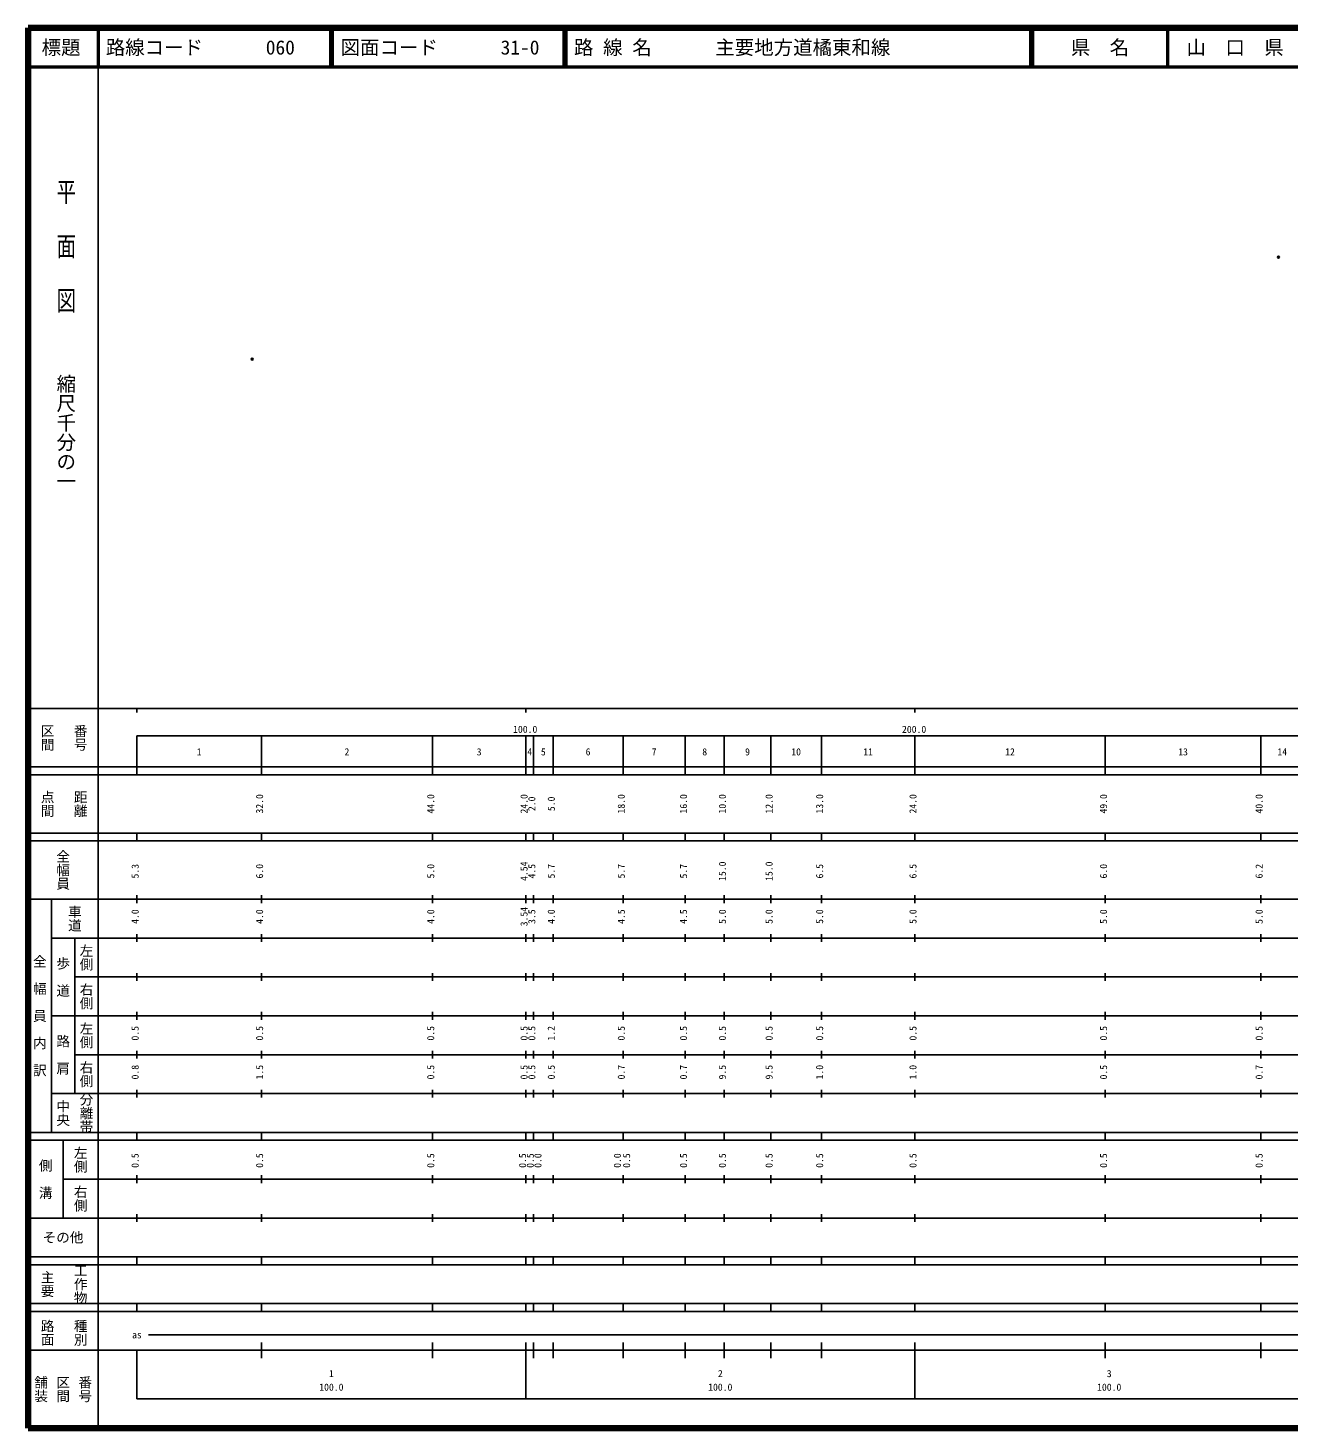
# Model space of a CAD drawing. Units: millimetres on the paper. Extents: x 40 to 680, y 20 to 380.
# Drawn here: x 40 to 364.2, y 20 to 380 of the extents above; entities that cross this region are included whole.
import ezdxf
from ezdxf.enums import TextEntityAlignment as Align

# ---------------------------------------------------------------- set-up
doc = ezdxf.new("R2010")
doc.units = ezdxf.units.MM
doc.header["$PDMODE"] = 32
doc.header["$PDSIZE"] = 0.5
doc.layers.add('M-OTRS', color=6, linetype='Continuous')
doc.layers.add('M-TTL-TXT', color=7, linetype='Continuous')
for name, color, linetype, lineweight in [('M-TTL', 2, 'Continuous', 140), ('M-TTL-BAND', 7, 'Continuous', 25), ('M-TTL-LINE', 7, 'Continuous', 50)]:
    doc.layers.add(name, color=color, linetype=linetype, lineweight=lineweight)
doc.styles.add('@ＭＳ ゴシック', font='')
doc.styles.add('ＭＳ ゴシック', font='')
doc.styles.get('@ＭＳ ゴシック').set_extended_font_data('@MS Gothic')
doc.styles.get('ＭＳ ゴシック').set_extended_font_data('MS Gothic')

msp = doc.modelspace()

# ---------------------------------------------------------------- linework, layer by layer
at = {"layer": 'M-OTRS'}
for p in [(361.52, 321.087), (97.667, 294.867)]:
    msp.add_point(p, dxfattribs=at)
at = {"layer": 'M-TTL'}
for p, q in [((40, 380), (40, 20)), ((680, 380), (40, 380)), ((40, 20), (680, 20))]:
    msp.add_line(p, q, dxfattribs=at)
at = {"layer": 'M-TTL-BAND'}
for p, q in [((58, 370), (58, 20)), ((40, 205), (579, 205)), ((68, 205), (68, 204)), ((168, 205), (168, 204)), ((268, 205), (268, 204)), ((68, 198), (579, 198)), ((68, 198), (68, 188)), ((100, 188), (100, 198)), ((144, 188), (144, 198)), ((168, 188), (168, 198)), ((170, 188), (170, 198)), ((175, 188), (175, 198)), ((193, 188), (193, 198)), ((209, 188), (209, 198)), ((219, 188), (219, 198)), ((231, 188), (231, 198)), ((244, 188), (244, 198)), ((268, 188), (268, 198)), ((317, 188), (317, 198)), ((357, 188), (357, 198)), ((40, 190), (579, 190)), ((40, 188), (579, 188)), ((40, 173), (579, 173)), ((68, 171), (68, 173)), ((100, 171), (100, 173)), ((144, 171), (144, 173)), ((168, 171), (168, 173)), ((170, 171), (170, 173)), ((175, 171), (175, 173)), ((193, 171), (193, 173)), ((209, 171), (209, 173)), ((219, 171), (219, 173)), ((231, 171), (231, 173)), ((244, 171), (244, 173)), ((268, 171), (268, 173)), ((317, 171), (317, 173)), ((357, 171), (357, 173)), ((40, 171), (579, 171)), ((40, 156), (579, 156)), ((46, 96), (46, 156)), ((68, 155), (68, 157)), ((100, 155), (100, 157)), ((144, 155), (144, 157)), ((168, 155), (168, 157)), ((170, 155), (170, 157)), ((175, 155), (175, 157)), ((193, 155), (193, 157)), ((209, 155), (209, 157)), ((219, 155), (219, 157)), ((231, 155), (231, 157)), ((244, 155), (244, 157)), ((268, 155), (268, 157)), ((317, 155), (317, 157)), ((357, 155), (357, 157)), ((46, 146), (579, 146)), ((52, 146), (52, 106)), ((68, 145), (68, 147)), ((100, 145), (100, 147)), ((144, 145), (144, 147)), ((168, 145), (168, 147)), ((170, 145), (170, 147)), ((175, 145), (175, 147)), ((193, 145), (193, 147)), ((209, 145), (209, 147)), ((219, 145), (219, 147)), ((231, 145), (231, 147)), ((244, 145), (244, 147)), ((268, 145), (268, 147)), ((317, 145), (317, 147)), ((357, 145), (357, 147)), ((68, 135), (68, 137)), ((100, 135), (100, 137)), ((144, 135), (144, 137)), ((168, 135), (168, 137)), ((170, 135), (170, 137)), ((175, 135), (175, 137)), ((193, 135), (193, 137)), ((209, 135), (209, 137)), ((219, 135), (219, 137)), ((231, 135), (231, 137)), ((244, 135), (244, 137)), ((268, 135), (268, 137)), ((317, 135), (317, 137)), ((357, 135), (357, 137)), ((52, 136), (579, 136)), ((46, 126), (579, 126)), ((68, 125), (68, 127)), ((100, 125), (100, 127)), ((144, 125), (144, 127)), ((168, 125), (168, 127)), ((170, 125), (170, 127)), ((175, 125), (175, 127)), ((193, 125), (193, 127)), ((209, 125), (209, 127)), ((219, 125), (219, 127)), ((231, 125), (231, 127)), ((244, 125), (244, 127)), ((268, 125), (268, 127)), ((317, 125), (317, 127)), ((357, 125), (357, 127)), ((52, 116), (579, 116)), ((68, 115), (68, 117)), ((100, 115), (100, 117)), ((144, 115), (144, 117)), ((168, 115), (168, 117)), ((170, 115), (170, 117)), ((175, 115), (175, 117)), ((193, 115), (193, 117)), ((209, 115), (209, 117)), ((219, 115), (219, 117)), ((231, 115), (231, 117)), ((244, 115), (244, 117)), ((268, 115), (268, 117)), ((317, 115), (317, 117)), ((357, 115), (357, 117)), ((46, 106), (579, 106)), ((68, 105), (68, 107)), ((100, 105), (100, 107)), ((144, 105), (144, 107)), ((168, 105), (168, 107)), ((170, 105), (170, 107)), ((175, 105), (175, 107)), ((193, 105), (193, 107)), ((209, 105), (209, 107)), ((219, 105), (219, 107)), ((231, 105), (231, 107)), ((244, 105), (244, 107)), ((268, 105), (268, 107)), ((317, 105), (317, 107)), ((357, 105), (357, 107)), ((40, 96), (579, 96)), ((40, 94), (579, 94)), ((49, 94), (49, 74)), ((68, 94), (68, 96)), ((100, 94), (100, 96)), ((144, 94), (144, 96)), ((168, 94), (168, 96)), ((170, 94), (170, 96)), ((175, 94), (175, 96)), ((193, 94), (193, 96)), ((209, 94), (209, 96)), ((219, 94), (219, 96)), ((231, 94), (231, 96)), ((244, 94), (244, 96)), ((268, 94), (268, 96)), ((317, 94), (317, 96)), ((357, 94), (357, 96)), ((49, 84), (579, 84)), ((68, 83), (68, 85)), ((100, 83), (100, 85)), ((144, 83), (144, 85)), ((168, 83), (168, 85)), ((170, 83), (170, 85)), ((175, 83), (175, 85)), ((193, 83), (193, 85)), ((209, 83), (209, 85)), ((219, 83), (219, 85)), ((231, 83), (231, 85)), ((244, 83), (244, 85)), ((268, 83), (268, 85)), ((317, 83), (317, 85)), ((357, 83), (357, 85)), ((40, 74), (579, 74)), ((68, 73), (68, 75)), ((100, 73), (100, 75)), ((144, 73), (144, 75)), ((168, 73), (168, 75)), ((170, 73), (170, 75)), ((175, 73), (175, 75)), ((193, 73), (193, 75)), ((209, 73), (209, 75)), ((219, 73), (219, 75)), ((231, 73), (231, 75)), ((244, 73), (244, 75)), ((268, 73), (268, 75)), ((317, 73), (317, 75)), ((357, 73), (357, 75)), ((40, 64), (579, 64)), ((40, 62), (579, 62)), ((68, 62), (68, 64)), ((100, 62), (100, 64)), ((144, 62), (144, 64)), ((168, 62), (168, 64)), ((170, 62), (170, 64)), ((175, 62), (175, 64)), ((193, 62), (193, 64)), ((209, 62), (209, 64)), ((219, 62), (219, 64)), ((231, 62), (231, 64)), ((244, 62), (244, 64)), ((268, 62), (268, 64)), ((317, 62), (317, 64)), ((357, 62), (357, 64)), ((40, 52), (579, 52)), ((68, 50), (68, 52)), ((100, 50), (100, 52)), ((144, 50), (144, 52)), ((168, 50), (168, 52)), ((170, 50), (170, 52)), ((175, 50), (175, 52)), ((193, 50), (193, 52)), ((209, 50), (209, 52)), ((219, 50), (219, 52)), ((231, 50), (231, 52)), ((244, 50), (244, 52)), ((268, 50), (268, 52)), ((317, 50), (317, 52)), ((357, 50), (357, 52)), ((40, 50), (579, 50)), ((71, 44), (565, 44)), ((40, 40), (579, 40)), ((68, 40), (68, 27.5)), ((100, 38), (100, 42)), ((144, 38), (144, 42)), ((168, 27.5), (168, 42)), ((170, 38), (170, 42)), ((175, 38), (175, 42)), ((193, 38), (193, 42)), ((209, 38), (209, 42)), ((219, 38), (219, 42)), ((231, 38), (231, 42)), ((244, 38), (244, 42)), ((268, 27.5), (268, 42)), ((317, 38), (317, 42)), ((357, 38), (357, 42)), ((68, 27.5), (579, 27.5))]:
    msp.add_line(p, q, dxfattribs=at)
at = {"layer": 'M-TTL-LINE'}
for p, q in [((58, 380), (58, 370)), ((117.75, 380), (117.75, 370)), ((118.25, 380), (118.25, 370)), ((177.75, 380), (177.75, 370)), ((178.25, 380), (178.25, 370)), ((297.75, 380), (297.75, 370)), ((298.25, 380), (298.25, 370)), ((333, 380), (333, 370)), ((40, 370), (680, 370))]:
    msp.add_line(p, q, dxfattribs=at)

# ---------------------------------------------------------------- texts
at = {"layer": 'M-TTL-BAND', "style": '@ＭＳ ゴシック', "width": 1.4}
msp.add_text('平  面  図', height=3.666, rotation=270, dxfattribs=at).set_placement((49.777, 306.475), align=Align.MIDDLE_RIGHT)
at = {"layer": 'M-TTL-BAND', "style": '@ＭＳ ゴシック'}
msp.add_text('縮尺千分の一', height=3.666, rotation=270, dxfattribs=at).set_placement((49.777, 261.03), align=Align.MIDDLE_RIGHT)
for s, p in [('区間', (45, 197.5)), ('番号', (53.5, 197.5)), ('点間', (45, 180.5)), ('距離', (53.5, 180.5)), ('全幅員', (49, 163.5)), ('車道', (52, 151)), ('左側', (55, 141)), ('全\u3000幅\u3000員\u3000内\u3000訳', (43, 126)), ('歩\u3000道', (49, 136)), ('右側', (55, 131)), ('左側', (55, 121)), ('路\u3000肩', (49, 116)), ('右側', (55, 111)), ('分離帯', (55, 101)), ('中央', (49, 101)), ('左側', (53.5, 89)), ('側\u3000溝', (44.5, 84)), ('右側', (53.5, 79)), ('工作物', (53.5, 57)), ('主要', (45, 57)), ('路面', (45, 44.5)), ('種別', (53.5, 44.5)), ('舗装', (43.333, 30)), ('区間', (49, 30)), ('番号', (54.667, 30))]:
    msp.add_text(s, height=2.566, rotation=270, dxfattribs=at).set_placement(p, align=Align.MIDDLE_CENTER)
at = {"layer": 'M-TTL-BAND', "style": 'ＭＳ ゴシック'}
for s, p in [('100.0', (167.844, 198.195)), ('200.0', (267.844, 198.195)), ('1', (84, 192.405)), ('2', (122, 192.405)), ('3', (156, 192.405)), ('4', (169, 192.405)), ('5', (172.5, 192.405)), ('6', (184, 192.405)), ('7', (201, 192.405)), ('8', (214, 192.405)), ('9', (225, 192.405)), ('10', (237.5, 192.405)), ('11', (256, 192.405)), ('12', (292.5, 192.405)), ('13', (337, 192.405)), ('14', (362.5, 192.405)), ('as', (68, 42.5)), ('1', (118, 32.523)), ('2', (218, 32.523)), ('3', (318, 32.523)), ('100.0', (118, 29.033)), ('100.0', (218, 29.033)), ('100.0', (318, 29.033))]:
    msp.add_text(s, height=1.833, dxfattribs=at).set_placement(p, align=Align.BOTTOM_CENTER)
for s, p in [('32.0', (101, 180.5)), ('44.0', (145, 180.5)), ('24.0', (169, 180.5)), ('2.0', (171, 180.5)), ('5.0', (176, 180.5)), ('18.0', (194, 180.5)), ('16.0', (210, 180.5)), ('10.0', (220, 180.5)), ('12.0', (232, 180.5)), ('13.0', (245, 180.5)), ('24.0', (269, 180.5)), ('49.0', (318, 180.5)), ('40.0', (358, 180.5)), ('5.3', (69, 163.174)), ('6.0', (101, 163.174)), ('5.0', (145, 163.174)), ('4.54', (169, 163.174)), ('4.5', (171, 163.174)), ('5.7', (176, 163.174)), ('5.7', (194, 163.174)), ('5.7', (210, 163.174)), ('15.0', (220, 163.174)), ('15.0', (232, 163.174)), ('6.5', (245, 163.174)), ('6.5', (269, 163.174)), ('6.0', (318, 163.174)), ('6.2', (358, 163.174)), ('4.0', (69, 151.5)), ('4.0', (101, 151.5)), ('4.0', (145, 151.5)), ('3.54', (169, 151.5)), ('3.5', (171, 151.5)), ('4.0', (176, 151.5)), ('4.5', (194, 151.5)), ('4.5', (210, 151.5)), ('5.0', (220, 151.5)), ('5.0', (232, 151.5)), ('5.0', (245, 151.5)), ('5.0', (269, 151.5)), ('5.0', (318, 151.5)), ('5.0', (358, 151.5)), ('0.5', (69, 121.5)), ('0.5', (101, 121.5)), ('0.5', (145, 121.5)), ('0.5', (169, 121.5)), ('0.5', (171, 121.5)), ('1.2', (176, 121.5)), ('0.5', (194, 121.5)), ('0.5', (210, 121.5)), ('0.5', (220, 121.5)), ('0.5', (232, 121.5)), ('0.5', (245, 121.5)), ('0.5', (269, 121.5)), ('0.5', (318, 121.5)), ('0.5', (358, 121.5)), ('0.8', (69, 111.5)), ('1.5', (101, 111.5)), ('0.5', (145, 111.5)), ('0.5', (169, 111.5)), ('0.5', (171, 111.5)), ('0.5', (176, 111.5)), ('0.7', (194, 111.5)), ('0.7', (210, 111.5)), ('9.5', (220, 111.5)), ('9.5', (232, 111.5)), ('1.0', (245, 111.5)), ('1.0', (269, 111.5)), ('0.5', (318, 111.5)), ('0.7', (358, 111.5)), ('0.5', (69, 88.764)), ('0.5', (101, 88.764)), ('0.5', (145, 88.764)), ('0.5', (168.6, 88.764)), ('0.5', (170.6, 88.764)), ('0.0', (172.57, 88.764)), ('0.0', (193, 88.764)), ('0.5', (195.37, 88.764)), ('0.5', (210, 88.764)), ('0.5', (220, 88.764)), ('0.5', (232, 88.764)), ('0.5', (245, 88.764)), ('0.5', (269, 88.764)), ('0.5', (318, 88.764)), ('0.5', (358, 88.764))]:
    msp.add_text(s, height=1.833, rotation=90, dxfattribs=at).set_placement(p, align=Align.BOTTOM_CENTER)
msp.add_text('その他', height=2.566, dxfattribs=at).set_placement((49, 69), align=Align.MIDDLE_CENTER)
at = {"layer": 'M-TTL-TXT', "style": 'ＭＳ ゴシック'}
for s, p in [('標題', (48.5, 375)), ('県\u3000名', (315.625, 375)), ('山\u3000口\u3000県', (350.375, 375))]:
    msp.add_text(s, height=3.666, dxfattribs=at).set_placement(p, align=Align.MIDDLE_CENTER)
for s, p in [('路線コード', (60, 375)), ('060', (101.142, 375)), ('図面コード', (120.38, 375)), ('31-0', (161.521, 375)), ('路 線 名', (180.38, 375)), ('主要地方道橘東和線', (216.734, 375))]:
    msp.add_text(s, height=3.666, dxfattribs=at).set_placement(p, align=Align.MIDDLE_LEFT)

doc.saveas('drawing.dxf')
